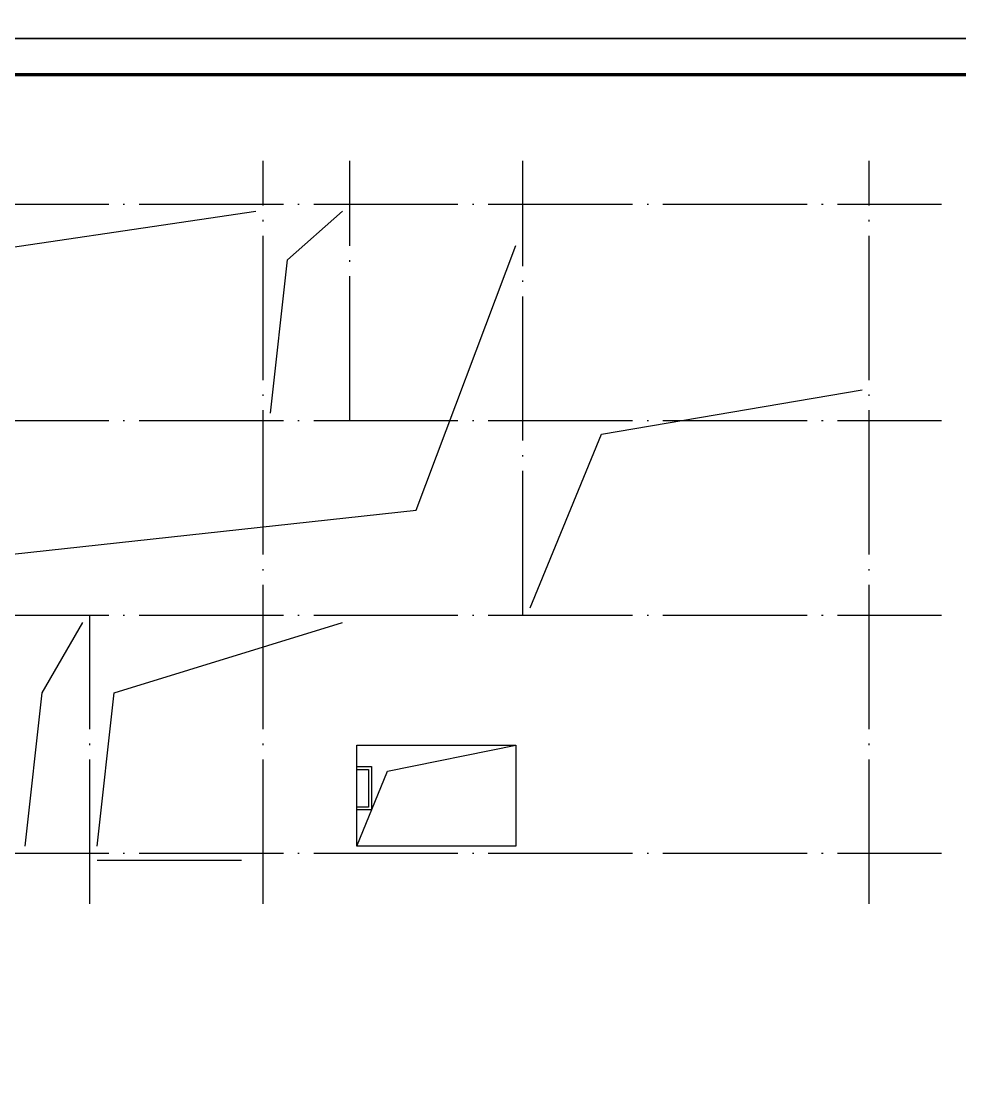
# Model space of a CAD drawing. Extents: x -737978 to 768813, y -372247 to 1140308.
# Drawn here: x 238575 to 251576, y -253535 to -238672 of the extents above; entities that cross this region are included whole.
import ezdxf

# ---------------------------------------------------------------- set-up
doc = ezdxf.new("R2010")
doc.units = 0
doc.header["$LTSCALE"] = 1000
doc.header["$MEASUREMENT"] = 0
doc.linetypes.add('DOTE', pattern=[2.42, 2, -0.2, 0.02, -0.2])
doc.layers.get('0').update_dxf_attribs({"linetype": 'CONTINUOUS'})
for name, color, linetype in [('C-B', 7, 'CONTINUOUS'), ('DOTE', 1, 'DOTE'), ('J-粉刷线', 8, 'CONTINUOUS'), ('PUB_TITLE', 4, 'CONTINUOUS')]:
    doc.layers.add(name, color=color, linetype=linetype)

msp = doc.modelspace()

# ---------------------------------------------------------------- linework, layer by layer
msp.add_lwpolyline([(241625.3, -250303.4), (239625.3, -250303.4)])
at = {"layer": 'C-B'}
for points in [[(243225.3, -250103.4), (243647.3, -249066.1), (245425.3, -248703.4)], [(243225.3, -249003.4), (243425.3, -249003.4), (243425.3, -249603.4), (243225.3, -249603.4)], [(243225.3, -249043.4), (243385.3, -249043.4), (243385.3, -249563.4), (243225.3, -249563.4)]]:
    msp.add_lwpolyline(points, dxfattribs=at)
msp.add_lwpolyline([(243225.3, -248703.4), (245425.3, -248703.4), (245425.3, -250103.4), (243225.3, -250103.4)], close=True, dxfattribs=at)
at = {"layer": 'DOTE'}
for p, q in [((241925.3, -250903.4), (241925.3, -240603.4)), ((243125.3, -244203.4), (243125.3, -240603.4)), ((245525.3, -246903.4), (245525.3, -240603.4)), ((250325.3, -250903.4), (250325.3, -240603.4)), ((230525.3, -241203.4), (251325.3, -241203.4)), ((230525.3, -244203.4), (251325.3, -244203.4)), ((230525.3, -246903.4), (251325.3, -246903.4)), ((239525.3, -250903.4), (239525.3, -246903.4)), ((230525.3, -250203.4), (251325.3, -250203.4))]:
    msp.add_line(p, q, dxfattribs=at)
at = {"layer": 'J-粉刷线'}
for points in [[(237024.1, -244103.4), (237259.6, -241978.5), (241825.3, -241303.4)], [(242025.3, -244103.4), (242260.9, -241978.5), (243025.3, -241303.4)], [(231625.3, -246803.4), (244047.5, -245445.9), (245425.3, -241778.4)], [(245625.3, -246803.4), (246615.3, -244393.4), (250225.3, -243777.3)], [(238625.3, -250103.4), (238860.9, -247978.5), (239425.3, -247003.4)], [(239625.3, -250103.4), (239860.9, -247978.5), (243025.3, -247003.4)]]:
    msp.add_lwpolyline(points, dxfattribs=at)
at = {"layer": 'PUB_TITLE'}
for points in [[(190124.9, -238909.7), (263674.9, -238909.7), (263674.9, -209209.7), (190124.9, -209209.7)], [(200624.9, -268609.7), (263674.9, -268609.7), (263674.9, -238909.7), (200624.9, -238909.7)]]:
    msp.add_lwpolyline(points, close=True, dxfattribs=at)
at = {"layer": 'PUB_TITLE', "const_width": 50}
msp.add_lwpolyline([(201874.9, -268109.7), (263174.9, -268109.7), (263174.9, -239409.7), (201874.9, -239409.7)], close=True, dxfattribs=at)

doc.saveas('drawing.dxf')
